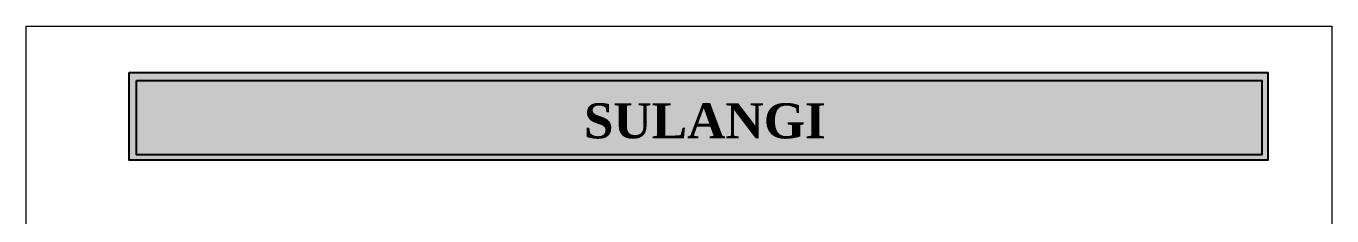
# Model space of a CAD drawing. Header units: millimetres. Extents: x 2060 to 116284, y 3280 to 54110.
# Drawn here: x 78429 to 83678, y 20074 to 20838 of the extents above; entities that cross this region are included whole.
import ezdxf

# ---------------------------------------------------------------- set-up
doc = ezdxf.new("R2010")
doc.units = ezdxf.units.MM
doc.layers.add('TAMPLATE', color=7, linetype='Continuous')
doc.styles.get("Standard").update_dxf_attribs({"font": 'timesbd.ttf'})

msp = doc.modelspace()

# ---------------------------------------------------------------- hatches: boundary and pattern name
h = msp.add_hatch(color=256)
h.dxf.hatch_style = 1
h.set_gradient(color1=(255, 127, 0), color2=(255, 127, 0), tint=1)
h.paths.add_polyline_path([(78842.2, 20298.1), (83419.8, 20298.1), (83419.8, 20651.9), (78842.2, 20651.9)])
h.paths.add_polyline_path([(78872.8, 20320.3), (83395.5, 20320.3), (83395.5, 20619.4), (78872.8, 20619.4)], flags=16)
at = {"true_color": 0xf8991e}
h = msp.add_hatch(color=30, dxfattribs=at)
h.dxf.hatch_style = 1
h.paths.add_polyline_path([(78872.8, 20619.4), (78872.8, 20320.3), (83395.5, 20320.3), (83395.5, 20619.4)])

# ---------------------------------------------------------------- linework, layer by layer
at = {"color": 3, "lineweight": 15}
msp.add_lwpolyline([(78428.5, 20838.1), (83677.6, 20838.1), (83677.6, 17352.5), (78428.5, 17352.5)], close=True, dxfattribs=at)
for points in [[(78842.2, 20651.9), (83419.8, 20651.9), (83419.8, 20298.1), (78842.2, 20298.1)], [(78872.8, 20619.4), (83395.5, 20619.4), (83395.5, 20320.3), (78872.8, 20320.3)]]:
    msp.add_lwpolyline(points, close=True)

# ---------------------------------------------------------------- texts
at = {"layer": 'TAMPLATE', "color": 18, "true_color": 0x000000}
msp.add_text('SULANGI', height=141.14, dxfattribs=at).set_placement((80671.2, 20386.4))

doc.saveas('drawing.dxf')
